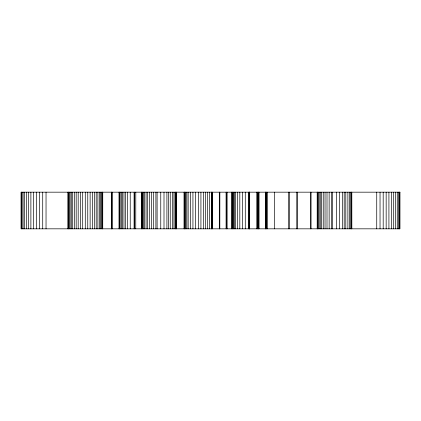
<?xml version="1.0" encoding="UTF-8"?>
<svg xmlns="http://www.w3.org/2000/svg" width="421" height="421" viewBox="0 0 421 421"><rect width="100%" height="100%" fill="white"/><g stroke="black" fill="none" stroke-linecap="round" stroke-linejoin="round"><path stroke-width="0.63" d="M399.708 192.176L399.708 228.824M399.418 192.176L399.418 228.824M398.54 192.176L398.54 228.824M397.271 192.176L397.271 228.824M395.645 192.176L395.645 228.824M393.693 192.176L393.693 228.824M391.441 192.176L391.441 228.824M388.92 192.176L388.92 228.824M386.157 192.176L386.157 228.824M383.189 192.176L383.189 228.824M380.037 192.176L380.037 228.824M376.737 192.176L376.737 228.824M351.814 192.176L351.845 228.824M351.503 192.176L351.503 228.824M351.351 192.176L351.351 228.824M350.698 192.176L350.698 228.824M349.509 192.176L349.509 228.824M347.878 192.176L347.878 228.824M345.804 192.176L345.804 228.824M344.204 192.176L344.204 228.824M342.462 192.176L342.462 228.824M339.558 192.176L339.558 228.824M336.321 192.176L336.321 228.824M332.674 192.176L332.674 228.824M331.453 192.176L331.453 228.824M329.138 192.176L329.138 228.824M327.001 192.176L327.001 228.824M325.033 192.176L325.033 228.824M323.244 192.176L323.244 228.824M321.628 192.176L321.628 228.824M320.244 192.176L320.244 228.824M319.118 192.176L319.118 228.824M318.25 192.176L318.25 228.824M317.644 192.176L317.644 228.824M317.297 192.176L317.297 228.824M317.202 192.176L317.202 228.824M310.903 192.176L310.903 228.824M310.845 192.176L310.845 228.824M297.289 192.176L297.289 228.824M296.805 192.176L296.805 228.824M289.422 192.176L289.422 228.824M288.532 192.176L288.532 228.824M274.487 192.176L274.445 228.824M267.382 192.176L267.382 228.824M266.635 192.176L266.635 228.824M266.056 192.176L266.056 228.824M265.946 192.176L265.946 228.824M265.846 192.176L265.846 228.824M265.662 192.176L265.662 228.824M259.057 192.176L259.057 228.824M258.315 192.176L258.315 228.824M257.741 192.176L257.741 228.824M257.547 192.176L257.547 228.824M256.773 192.176L256.773 228.824M249.69 192.176L249.69 228.824M249.658 192.176L249.658 228.824M249.5 192.176L249.5 228.824M249.195 192.176L249.195 228.824M249.137 192.176L249.111 228.824M248.679 192.176L248.679 228.824M245.285 192.176L245.285 228.824M242.522 192.176L242.522 228.824M239.812 192.176L239.812 228.824M237.491 192.176L237.491 228.824M235.565 192.176L235.565 228.824M234.502 192.176L234.502 228.824M233.623 192.176L233.623 228.824M232.934 192.176L232.934 228.824M232.429 192.176L232.429 228.824M232.024 192.176L231.971 228.824M231.803 192.176L231.803 228.824M227.13 192.176L227.13 228.824M226.272 192.176L226.272 228.824M226.114 192.176L226.114 228.824M219.773 228.824L219.773 192.176L219.736 228.824M219.294 192.176L219.294 228.824M212.426 192.176L212.426 228.824M212.047 192.176L212.047 228.824M211.916 192.176L211.916 228.824M211.826 192.176L211.826 228.824M211.579 192.176L211.579 228.824M209.321 192.176L209.321 228.824M207.553 192.176L207.553 228.824M205.564 192.176L205.564 228.824M203.354 192.176L203.354 228.824M200.928 192.176L200.928 228.824M198.517 192.176L198.517 228.824M195.623 192.176L195.623 228.824M192.934 192.176L192.934 228.824M190.445 192.176L190.445 228.824M188.161 192.176L188.161 228.824M186.871 192.176L186.871 228.824M185.829 192.176L185.829 228.824M185.04 192.176L185.04 228.824M184.493 192.176L184.493 228.824M184.193 192.176L184.193 228.824M184.145 192.176L184.145 228.824M176.288 192.176L176.288 228.824M176.252 192.176L176.257 228.824M175.946 192.176L175.946 228.824M175.794 192.176L175.794 228.824M175.136 192.176L175.136 228.824M173.952 192.176L173.952 228.824M172.321 192.176L172.321 228.824M170.242 192.176L170.242 228.824M168.647 192.176L168.647 228.824M166.9 192.176L166.9 228.824M164.001 192.176L164.001 228.824M160.764 192.176L160.764 228.824M157.112 192.176L157.112 228.824M155.891 192.176L155.891 228.824M153.576 192.176L153.576 228.824M151.439 192.176L151.439 228.824M149.476 192.176L149.476 228.824M147.682 192.176L147.682 228.824M146.066 192.176L146.066 228.824M144.682 192.176L144.682 228.824M143.556 192.176L143.556 228.824M142.687 192.176L142.687 228.824M142.082 192.176L142.082 228.824M141.735 192.176L141.735 228.824M141.645 192.176L141.645 228.824M135.794 192.176L135.751 228.824M134.578 192.176L134.578 228.824M134.078 192.176L134.078 228.824M130.231 192.176L130.231 228.824M127.389 192.176L127.389 228.824M125.6 192.176L125.6 228.824M123.984 192.176L123.984 228.824M122.553 192.176L122.553 228.824M121.316 192.176L121.316 228.824M120.148 192.176L120.148 228.824M119.538 192.176L119.538 228.824M119.438 192.176L119.443 228.824M119.001 192.176L119.001 228.824M112.596 192.176L112.596 228.824M111.739 192.176L111.739 228.824M102.761 192.176L102.74 228.824M102.613 192.176L102.608 228.824M102.203 192.176L102.203 228.824M101.524 192.176L101.524 228.824M100.582 192.176L100.582 228.824M99.372 192.176L99.372 228.824M97.893 192.176L97.893 228.824M96.204 192.176L96.204 228.824M94.346 192.176L94.346 228.824M92.32 192.176L92.32 228.824M90.126 192.176L90.126 228.824M87.763 192.176L87.763 228.824M85.279 192.176L85.279 228.824M82.705 192.176L82.705 228.824M80.358 192.176L80.358 228.824M78.185 192.176L78.185 228.824M76.185 192.176L76.185 228.824M74.364 192.176L74.364 228.824M72.712 192.176L72.712 228.824M71.275 192.176L71.275 228.824M70.102 192.176L70.102 228.824M69.191 192.176L69.191 228.824M68.534 192.176L68.534 228.824M68.144 192.176L68.128 228.824M68.007 192.176L68.007 228.824M46.036 192.176L46.036 228.824M42.721 192.176L42.721 228.824M39.485 192.176L39.485 228.824M36.416 192.176L36.416 228.824M33.538 192.176L33.538 228.824M30.886 192.176L30.886 228.824M28.481 192.176L28.481 228.824M26.365 192.176L26.365 228.824M24.56 192.176L24.56 228.824M23.097 192.176L23.097 228.824M22.003 192.176L22.003 228.824M21.313 192.176L21.313 228.824M111.581 192.176L111.581 228.824L111.581 192.176M258.199 192.176L258.199 228.824L258.199 192.176M399.95 192.176L21.05 192.176L21.05 228.824L399.95 228.824L399.95 192.176"/></g></svg>
